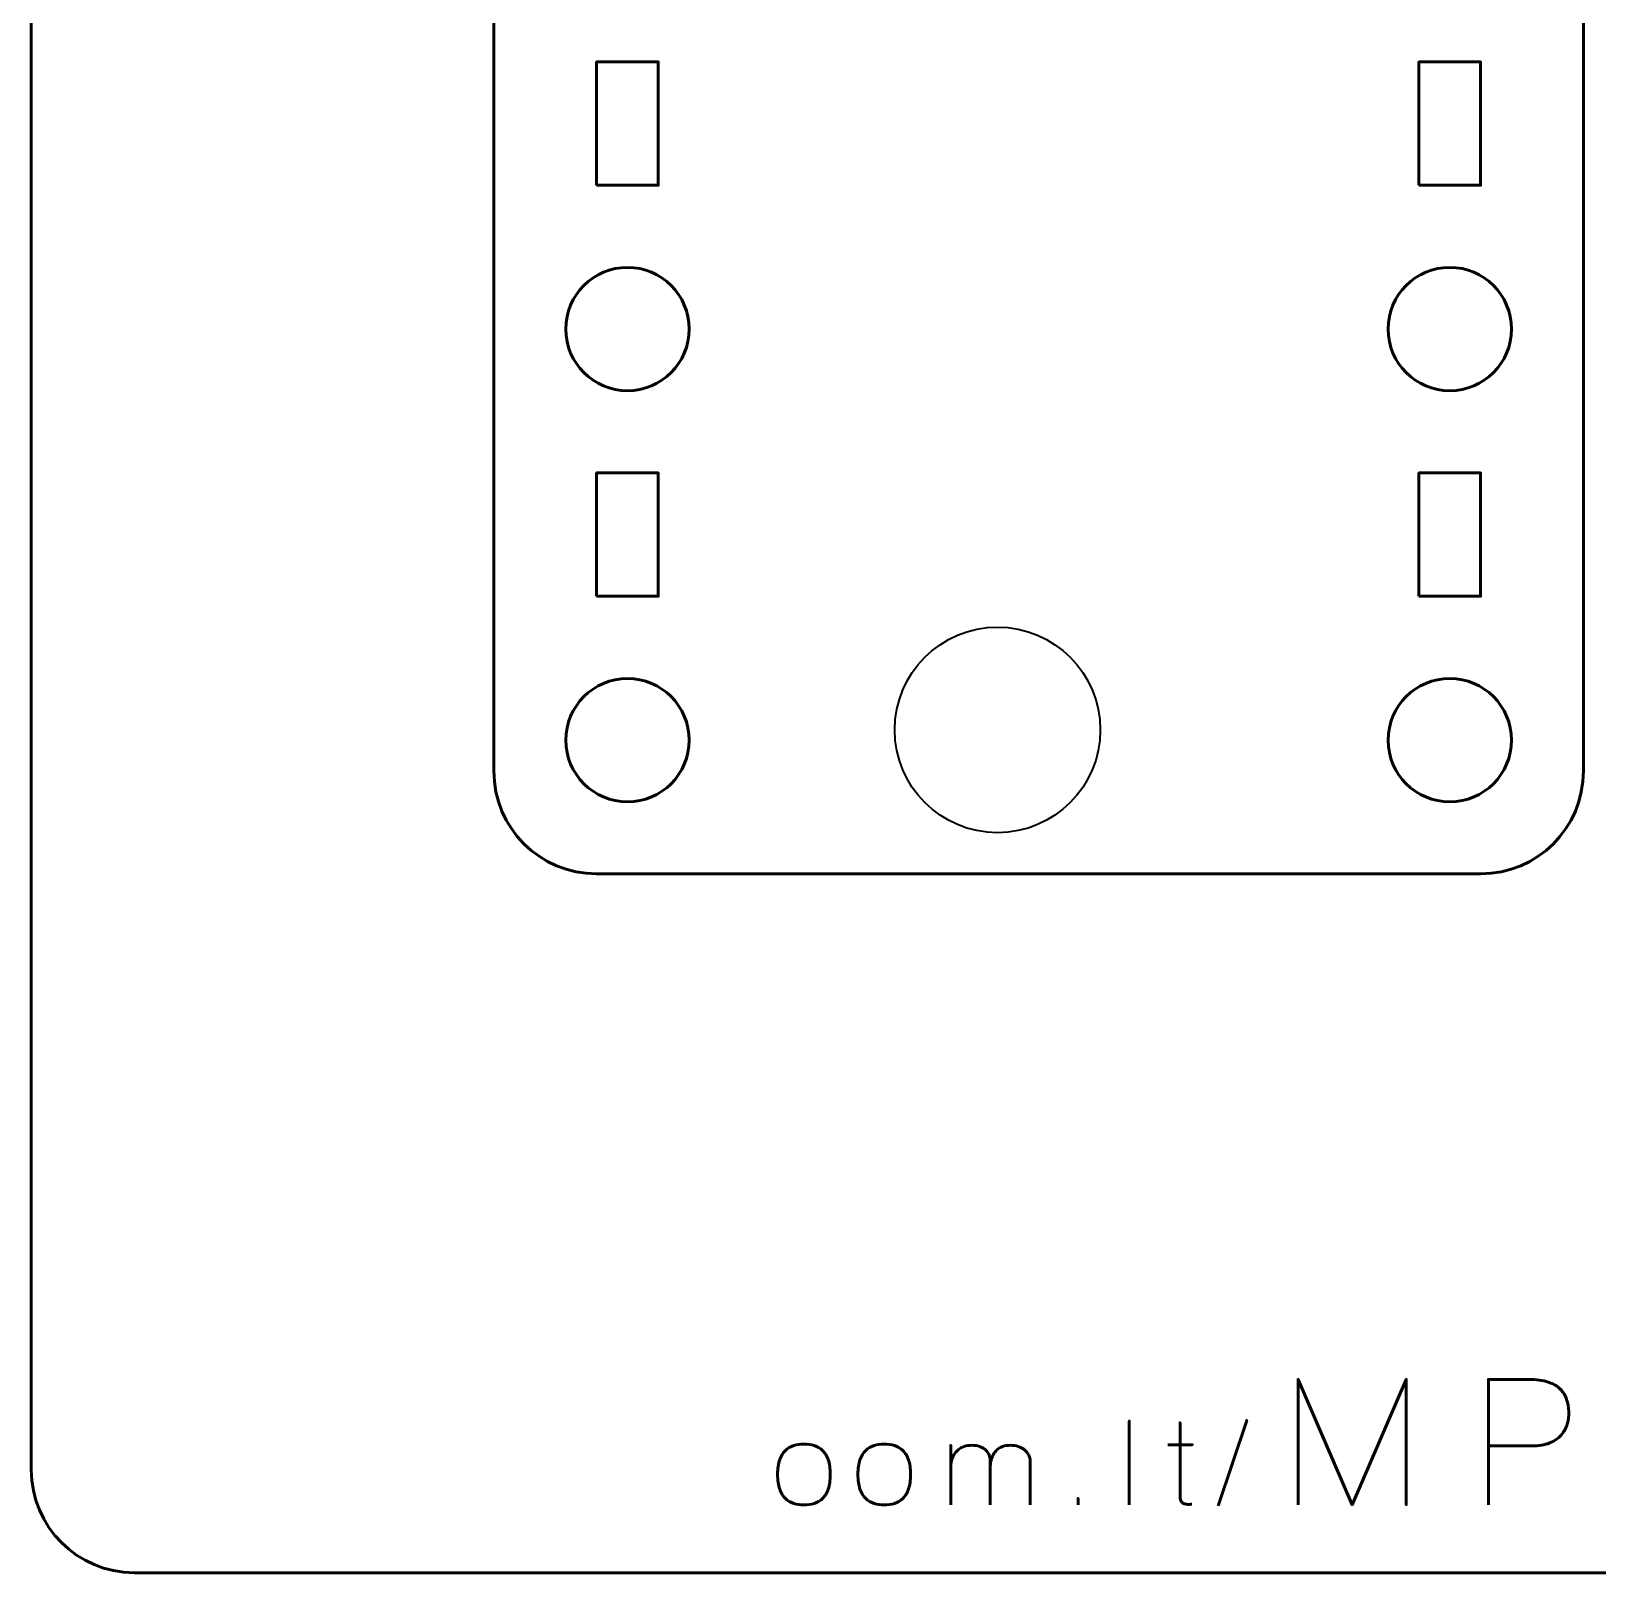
# Model space of a CAD drawing. Header units: centimetres. Extents: x -21 to 0, y -29.7 to 0.
# Drawn here: x -21 to -13.38, y -29.7 to -22.2 of the extents above; entities that cross this region are included whole.
import ezdxf

# ---------------------------------------------------------------- set-up
doc = ezdxf.new("R2010")
doc.units = ezdxf.units.CM
doc.header["$MEASUREMENT"] = 0
doc.layers.add('Layer 1', color=7, linetype='Continuous')

msp = doc.modelspace()

# ---------------------------------------------------------------- linework, layer by layer
at = {"layer": 'Layer 1', "color": 250, "lineweight": 35}
msp.add_ellipse((-16.30003, -25.60001), major_axis=(0, 0.5), ratio=1, dxfattribs=at)
at = {"layer": 'Layer 1', "color": 22, "lineweight": 53}
msp.add_open_spline([(-21, -29.19991), (-21, -29.19991), (-21, -0.49996), (-21, -0.49996), (-21, -0.49996), (-21, -0.22299), (-20.77691, 0), (-20.49991, 0), (-20.49991, 0), (-20.49991, 0), (-0.5001, 0), (-0.5001, 0), (-0.5001, 0), (-0.22296, 0), (0, -0.22299), (0, -0.49996), (0, -0.49996), (0, -0.49996), (0, -29.19991), (0, -29.19991), (0, -29.19991), (0, -29.47691), (-0.22296, -29.7), (-0.5001, -29.7), (-0.5001, -29.7), (-0.5001, -29.7), (-20.49991, -29.7), (-20.49991, -29.7), (-20.49991, -29.7), (-20.77691, -29.7), (-21, -29.47691), (-21, -29.19991)], degree=3, knots=[0, 0, 0, 0, 0.125, 0.125, 0.125, 0.125, 0.25, 0.25, 0.25, 0.25, 0.375, 0.375, 0.375, 0.375, 0.5, 0.5, 0.5, 0.5, 0.625, 0.625, 0.625, 0.625, 0.75, 0.75, 0.75, 0.75, 0.875, 0.875, 0.875, 0.875, 1, 1, 1, 1], dxfattribs=at)
at = {"layer": 'Layer 1', "color": 114, "lineweight": 53}
msp.add_open_spline([(-18.75006, -25.79993), (-18.75006, -25.79993), (-18.75006, -15.49995), (-18.75006, -15.49995), (-18.75006, -15.49995), (-18.75006, -15.22295), (-18.52697, -14.99999), (-18.24997, -14.99999), (-18.24997, -14.99999), (-18.24997, -14.99999), (-13.9501, -14.99999), (-13.9501, -14.99999), (-13.9501, -14.99999), (-13.67296, -14.99999), (-13.45, -15.22295), (-13.45, -15.49995), (-13.45, -15.49995), (-13.45, -15.49995), (-13.45, -25.79993), (-13.45, -25.79993), (-13.45, -25.79993), (-13.45, -26.07693), (-13.67296, -26.30003), (-13.9501, -26.30003), (-13.9501, -26.30003), (-13.9501, -26.30003), (-18.24997, -26.30003), (-18.24997, -26.30003), (-18.24997, -26.30003), (-18.52697, -26.30003), (-18.75006, -26.07693), (-18.75006, -25.79993)], degree=3, knots=[0, 0, 0, 0, 0.125, 0.125, 0.125, 0.125, 0.25, 0.25, 0.25, 0.25, 0.375, 0.375, 0.375, 0.375, 0.5, 0.5, 0.5, 0.5, 0.625, 0.625, 0.625, 0.625, 0.75, 0.75, 0.75, 0.75, 0.875, 0.875, 0.875, 0.875, 1, 1, 1, 1], dxfattribs=at)
at = {"layer": 'Layer 1', "lineweight": 53}
for points in [[(-18.24997, -22.95002), (-18.24997, -22.95002), (-18.24997, -22.35001), (-18.24997, -22.35001), (-18.24997, -22.35001), (-18.24997, -22.35001), (-17.94996, -22.35001), (-17.94996, -22.35001), (-17.94996, -22.35001), (-17.94996, -22.35001), (-17.94996, -22.95002), (-17.94996, -22.95002), (-17.94996, -22.95002), (-17.94996, -22.95002), (-18.24997, -22.95002), (-18.24997, -22.95002)], [(-14.2501, -22.95002), (-14.2501, -22.95002), (-14.2501, -22.35001), (-14.2501, -22.35001), (-14.2501, -22.35001), (-14.2501, -22.35001), (-13.9501, -22.35001), (-13.9501, -22.35001), (-13.9501, -22.35001), (-13.9501, -22.35001), (-13.9501, -22.95002), (-13.9501, -22.95002), (-13.9501, -22.95002), (-13.9501, -22.95002), (-14.2501, -22.95002), (-14.2501, -22.95002)], [(-18.10003, -23.34992), (-17.93426, -23.34992), (-17.80003, -23.4843), (-17.80003, -23.64993), (-17.80003, -23.64993), (-17.80003, -23.8157), (-17.93426, -23.94993), (-18.10003, -23.94993), (-18.10003, -23.94993), (-18.2657, -23.94993), (-18.40004, -23.8157), (-18.40004, -23.64993), (-18.40004, -23.64993), (-18.40004, -23.4843), (-18.2657, -23.34992), (-18.10003, -23.34992)], [(-14.10003, -23.34992), (-13.93436, -23.34992), (-13.80003, -23.4843), (-13.80003, -23.64993), (-13.80003, -23.64993), (-13.80003, -23.8157), (-13.93436, -23.94993), (-14.10003, -23.94993), (-14.10003, -23.94993), (-14.26566, -23.94993), (-14.40003, -23.8157), (-14.40003, -23.64993), (-14.40003, -23.64993), (-14.40003, -23.4843), (-14.26566, -23.34992), (-14.10003, -23.34992)], [(-18.24997, -24.94998), (-18.24997, -24.94998), (-18.24997, -24.34998), (-18.24997, -24.34998), (-18.24997, -24.34998), (-18.24997, -24.34998), (-17.94996, -24.34998), (-17.94996, -24.34998), (-17.94996, -24.34998), (-17.94996, -24.34998), (-17.94996, -24.94998), (-17.94996, -24.94998), (-17.94996, -24.94998), (-17.94996, -24.94998), (-18.24997, -24.94998), (-18.24997, -24.94998)], [(-14.2501, -24.94998), (-14.2501, -24.94998), (-14.2501, -24.34998), (-14.2501, -24.34998), (-14.2501, -24.34998), (-14.2501, -24.34998), (-13.9501, -24.34998), (-13.9501, -24.34998), (-13.9501, -24.34998), (-13.9501, -24.34998), (-13.9501, -24.94998), (-13.9501, -24.94998), (-13.9501, -24.94998), (-13.9501, -24.94998), (-14.2501, -24.94998), (-14.2501, -24.94998)], [(-18.10003, -25.35), (-17.93426, -25.35), (-17.80003, -25.48423), (-17.80003, -25.65), (-17.80003, -25.65), (-17.80003, -25.81566), (-17.93426, -25.95), (-18.10003, -25.95), (-18.10003, -25.95), (-18.2657, -25.95), (-18.40004, -25.81566), (-18.40004, -25.65), (-18.40004, -25.65), (-18.40004, -25.48423), (-18.2657, -25.35), (-18.10003, -25.35)], [(-14.10003, -25.35), (-13.93436, -25.35), (-13.80003, -25.48423), (-13.80003, -25.65), (-13.80003, -25.65), (-13.80003, -25.81566), (-13.93436, -25.95), (-14.10003, -25.95), (-14.10003, -25.95), (-14.26566, -25.95), (-14.40003, -25.81566), (-14.40003, -25.65), (-14.40003, -25.65), (-14.40003, -25.48423), (-14.26566, -25.35), (-14.10003, -25.35)]]:
    msp.add_open_spline(points, degree=3, knots=[0, 0, 0, 0, 0.25, 0.25, 0.25, 0.25, 0.5, 0.5, 0.5, 0.5, 0.75, 0.75, 0.75, 0.75, 1, 1, 1, 1], dxfattribs=at)
at = {"layer": 'Layer 1', "color": 30, "lineweight": 53}
for points, knots in [([(-14.83771, -29.36987), (-14.83771, -29.36987), (-14.83771, -28.75942), (-14.83771, -28.75942), (-14.83771, -28.75942), (-14.83771, -28.75942), (-14.57524, -29.36987), (-14.57524, -29.36987), (-14.57524, -29.36987), (-14.57524, -29.36987), (-14.31193, -28.75942), (-14.31193, -28.75942), (-14.31193, -28.75942), (-14.31193, -28.75942), (-14.31193, -29.36987), (-14.31193, -29.36987), (-14.31193, -29.36987), (-14.31193, -29.36987), (-14.31193, -28.75942), (-14.31193, -28.75942), (-14.31193, -28.75942), (-14.31193, -28.75942), (-14.57524, -29.36987), (-14.57524, -29.36987), (-14.57524, -29.36987), (-14.57524, -29.36987), (-14.83771, -28.75942), (-14.83771, -28.75942), (-14.83771, -28.75942), (-14.83771, -28.75942), (-14.83771, -29.36987), (-14.83771, -29.36987)], [0, 0, 0, 0, 0.125, 0.125, 0.125, 0.125, 0.25, 0.25, 0.25, 0.25, 0.375, 0.375, 0.375, 0.375, 0.5, 0.5, 0.5, 0.5, 0.625, 0.625, 0.625, 0.625, 0.75, 0.75, 0.75, 0.75, 0.875, 0.875, 0.875, 0.875, 1, 1, 1, 1]), ([(-13.9123, -29.36987), (-13.9123, -29.36987), (-13.9123, -28.75942), (-13.9123, -28.75942), (-13.9123, -28.75942), (-13.9123, -28.75942), (-13.71757, -28.75942), (-13.71757, -28.75942), (-13.71757, -28.75942), (-13.67862, -28.75956), (-13.64659, -28.76394), (-13.62133, -28.7724), (-13.62133, -28.7724), (-13.59621, -28.78073), (-13.57645, -28.7923), (-13.5622, -28.80698), (-13.5622, -28.80698), (-13.54795, -28.82151), (-13.53779, -28.83816), (-13.53158, -28.85693), (-13.53158, -28.85693), (-13.52551, -28.8757), (-13.52198, -28.89531), (-13.52114, -28.91605), (-13.52114, -28.91605), (-13.52015, -28.9368), (-13.52255, -28.95712), (-13.52819, -28.97687), (-13.52819, -28.97687), (-13.53398, -28.99663), (-13.54372, -29.01455), (-13.55769, -29.03064), (-13.55769, -29.03064), (-13.57151, -29.04672), (-13.59028, -29.05957), (-13.61385, -29.06902), (-13.61385, -29.06902), (-13.63741, -29.07862), (-13.66662, -29.08341), (-13.70148, -29.0837), (-13.70148, -29.0837), (-13.70148, -29.0837), (-13.9123, -29.0837), (-13.9123, -29.0837), (-13.9123, -29.0837), (-13.9123, -29.0837), (-13.70148, -29.0837), (-13.70148, -29.0837), (-13.70148, -29.0837), (-13.66733, -29.08341), (-13.6384, -29.07862), (-13.61498, -29.06902), (-13.61498, -29.06902), (-13.59141, -29.05957), (-13.57264, -29.04672), (-13.55853, -29.03064), (-13.55853, -29.03064), (-13.54456, -29.01455), (-13.53454, -28.99663), (-13.52862, -28.97687), (-13.52862, -28.97687), (-13.52269, -28.95712), (-13.52015, -28.9368), (-13.52114, -28.91605), (-13.52114, -28.91605), (-13.52198, -28.89531), (-13.52551, -28.8757), (-13.53186, -28.85693), (-13.53186, -28.85693), (-13.53807, -28.83816), (-13.54851, -28.82151), (-13.56277, -28.80698), (-13.56277, -28.80698), (-13.57716, -28.7923), (-13.59691, -28.78073), (-13.62203, -28.7724), (-13.62203, -28.7724), (-13.64729, -28.76394), (-13.67904, -28.75956), (-13.71757, -28.75942), (-13.71757, -28.75942), (-13.71757, -28.75942), (-13.9123, -28.75942), (-13.9123, -28.75942), (-13.9123, -28.75942), (-13.9123, -28.75942), (-13.9123, -29.36987), (-13.9123, -29.36987)], [0, 0, 0, 0, 0.0454545, 0.0454545, 0.0454545, 0.0454545, 0.0909091, 0.0909091, 0.0909091, 0.0909091, 0.1363636, 0.1363636, 0.1363636, 0.1363636, 0.1818182, 0.1818182, 0.1818182, 0.1818182, 0.2272727, 0.2272727, 0.2272727, 0.2272727, 0.2727273, 0.2727273, 0.2727273, 0.2727273, 0.3181818, 0.3181818, 0.3181818, 0.3181818, 0.3636364, 0.3636364, 0.3636364, 0.3636364, 0.4090909, 0.4090909, 0.4090909, 0.4090909, 0.4545455, 0.4545455, 0.4545455, 0.4545455, 0.5, 0.5, 0.5, 0.5, 0.5454545, 0.5454545, 0.5454545, 0.5454545, 0.5909091, 0.5909091, 0.5909091, 0.5909091, 0.6363636, 0.6363636, 0.6363636, 0.6363636, 0.6818182, 0.6818182, 0.6818182, 0.6818182, 0.7272727, 0.7272727, 0.7272727, 0.7272727, 0.7727273, 0.7727273, 0.7727273, 0.7727273, 0.8181818, 0.8181818, 0.8181818, 0.8181818, 0.8636364, 0.8636364, 0.8636364, 0.8636364, 0.9090909, 0.9090909, 0.9090909, 0.9090909, 0.9545455, 0.9545455, 0.9545455, 0.9545455, 1, 1, 1, 1]), ([(-15.65898, -29.36987), (-15.65898, -29.36987), (-15.65898, -28.96291), (-15.65898, -28.96291), (-15.65898, -28.96291), (-15.65898, -28.96291), (-15.65898, -29.36987), (-15.65898, -29.36987)], [0, 0, 0, 0, 0.5, 0.5, 0.5, 0.5, 1, 1, 1, 1]), ([(-15.35418, -29.36705), (-15.36114, -29.36761), (-15.3681, -29.3678), (-15.37488, -29.36761), (-15.37488, -29.36761), (-15.38165, -29.36742), (-15.38777, -29.36639), (-15.39332, -29.36432), (-15.39332, -29.36432), (-15.39887, -29.36234), (-15.40329, -29.35877), (-15.40667, -29.35369), (-15.40667, -29.35369), (-15.40997, -29.34861), (-15.41166, -29.34137), (-15.41175, -29.33205), (-15.41175, -29.33205), (-15.41175, -29.32763), (-15.41175, -29.32011), (-15.41175, -29.30957), (-15.41175, -29.30957), (-15.41175, -29.29894), (-15.41175, -29.28614), (-15.41175, -29.271), (-15.41175, -29.271), (-15.41175, -29.25585), (-15.41175, -29.2393), (-15.41175, -29.22133), (-15.41175, -29.22133), (-15.41175, -29.20336), (-15.41175, -29.18483), (-15.41175, -29.16564), (-15.41175, -29.16564), (-15.41175, -29.14645), (-15.41175, -29.12754), (-15.41175, -29.10882), (-15.41175, -29.10882), (-15.41175, -29.0901), (-15.41175, -29.0725), (-15.41175, -29.05595), (-15.41175, -29.05595), (-15.41175, -29.03939), (-15.41175, -29.02471), (-15.41175, -29.01202), (-15.41175, -29.01202), (-15.41175, -28.99922), (-15.41175, -28.98925), (-15.41175, -28.98191), (-15.41175, -28.98191), (-15.41175, -28.97467), (-15.41175, -28.9709), (-15.41175, -28.97081), (-15.41175, -28.97081), (-15.41175, -28.9709), (-15.41175, -28.97467), (-15.41175, -28.98191), (-15.41175, -28.98191), (-15.41175, -28.98925), (-15.41175, -28.99922), (-15.41175, -29.01202), (-15.41175, -29.01202), (-15.41175, -29.02471), (-15.41175, -29.03939), (-15.41175, -29.05595), (-15.41175, -29.05595), (-15.41175, -29.0725), (-15.41175, -29.0901), (-15.41175, -29.10882), (-15.41175, -29.10882), (-15.41175, -29.12754), (-15.41175, -29.14645), (-15.41175, -29.16564), (-15.41175, -29.16564), (-15.41175, -29.18483), (-15.41175, -29.20336), (-15.41175, -29.22133), (-15.41175, -29.22133), (-15.41175, -29.2393), (-15.41175, -29.25585), (-15.41175, -29.271), (-15.41175, -29.271), (-15.41175, -29.28614), (-15.41175, -29.29894), (-15.41175, -29.30957), (-15.41175, -29.30957), (-15.41175, -29.32011), (-15.41175, -29.32763), (-15.41175, -29.33205), (-15.41175, -29.33205), (-15.41166, -29.34137), (-15.40997, -29.34861), (-15.40667, -29.35369), (-15.40667, -29.35369), (-15.40329, -29.35877), (-15.39887, -29.36234), (-15.39332, -29.36432), (-15.39332, -29.36432), (-15.38777, -29.36639), (-15.38165, -29.36742), (-15.37488, -29.36761), (-15.37488, -29.36761), (-15.3681, -29.3678), (-15.36114, -29.36761), (-15.35418, -29.36705)], [0, 0, 0, 0, 0.0384615, 0.0384615, 0.0384615, 0.0384615, 0.0769231, 0.0769231, 0.0769231, 0.0769231, 0.1153846, 0.1153846, 0.1153846, 0.1153846, 0.1538462, 0.1538462, 0.1538462, 0.1538462, 0.1923077, 0.1923077, 0.1923077, 0.1923077, 0.2307692, 0.2307692, 0.2307692, 0.2307692, 0.2692308, 0.2692308, 0.2692308, 0.2692308, 0.3076923, 0.3076923, 0.3076923, 0.3076923, 0.3461538, 0.3461538, 0.3461538, 0.3461538, 0.3846154, 0.3846154, 0.3846154, 0.3846154, 0.4230769, 0.4230769, 0.4230769, 0.4230769, 0.4615385, 0.4615385, 0.4615385, 0.4615385, 0.5, 0.5, 0.5, 0.5, 0.5384615, 0.5384615, 0.5384615, 0.5384615, 0.5769231, 0.5769231, 0.5769231, 0.5769231, 0.6153846, 0.6153846, 0.6153846, 0.6153846, 0.6538462, 0.6538462, 0.6538462, 0.6538462, 0.6923077, 0.6923077, 0.6923077, 0.6923077, 0.7307692, 0.7307692, 0.7307692, 0.7307692, 0.7692308, 0.7692308, 0.7692308, 0.7692308, 0.8076923, 0.8076923, 0.8076923, 0.8076923, 0.8461538, 0.8461538, 0.8461538, 0.8461538, 0.8846154, 0.8846154, 0.8846154, 0.8846154, 0.9230769, 0.9230769, 0.9230769, 0.9230769, 0.9615385, 0.9615385, 0.9615385, 0.9615385, 1, 1, 1, 1]), ([(-15.22605, -29.37551), (-15.22605, -29.37551), (-15.08776, -28.95896), (-15.08776, -28.95896), (-15.08776, -28.95896), (-15.08776, -28.95896), (-15.22605, -29.37551), (-15.22605, -29.37551)], [0, 0, 0, 0, 0.5, 0.5, 0.5, 0.5, 1, 1, 1, 1]), ([(-17.24167, -29.36987), (-17.22389, -29.36996), (-17.20734, -29.36771), (-17.19191, -29.36291), (-17.19191, -29.36291), (-17.17648, -29.35811), (-17.16284, -29.35011), (-17.15117, -29.33892), (-17.15117, -29.33892), (-17.13941, -29.32773), (-17.13029, -29.31258), (-17.12361, -29.29339), (-17.12361, -29.29339), (-17.11703, -29.27429), (-17.11364, -29.25049), (-17.11354, -29.22199), (-17.11354, -29.22199), (-17.11364, -29.19358), (-17.11703, -29.16987), (-17.12361, -29.15087), (-17.12361, -29.15087), (-17.13029, -29.13186), (-17.13941, -29.11672), (-17.15117, -29.10552), (-17.15117, -29.10552), (-17.16284, -29.09442), (-17.17648, -29.08643), (-17.19191, -29.08163), (-17.19191, -29.08163), (-17.20734, -29.07683), (-17.22389, -29.07457), (-17.24167, -29.07467), (-17.24167, -29.07467), (-17.25926, -29.07457), (-17.27582, -29.07683), (-17.29125, -29.08163), (-17.29125, -29.08163), (-17.30668, -29.08643), (-17.32022, -29.09442), (-17.33198, -29.10552), (-17.33198, -29.10552), (-17.34374, -29.11672), (-17.35296, -29.13186), (-17.35964, -29.15087), (-17.35964, -29.15087), (-17.36632, -29.16987), (-17.36971, -29.19358), (-17.3698, -29.22199), (-17.3698, -29.22199), (-17.36971, -29.25049), (-17.36632, -29.27429), (-17.35964, -29.29339), (-17.35964, -29.29339), (-17.35296, -29.31258), (-17.34374, -29.32773), (-17.33198, -29.33892), (-17.33198, -29.33892), (-17.32022, -29.35011), (-17.30668, -29.35811), (-17.29125, -29.36291), (-17.29125, -29.36291), (-17.27582, -29.36771), (-17.25926, -29.36996), (-17.24167, -29.36987)], [0, 0, 0, 0, 0.0625, 0.0625, 0.0625, 0.0625, 0.125, 0.125, 0.125, 0.125, 0.1875, 0.1875, 0.1875, 0.1875, 0.25, 0.25, 0.25, 0.25, 0.3125, 0.3125, 0.3125, 0.3125, 0.375, 0.375, 0.375, 0.375, 0.4375, 0.4375, 0.4375, 0.4375, 0.5, 0.5, 0.5, 0.5, 0.5625, 0.5625, 0.5625, 0.5625, 0.625, 0.625, 0.625, 0.625, 0.6875, 0.6875, 0.6875, 0.6875, 0.75, 0.75, 0.75, 0.75, 0.8125, 0.8125, 0.8125, 0.8125, 0.875, 0.875, 0.875, 0.875, 0.9375, 0.9375, 0.9375, 0.9375, 1, 1, 1, 1]), ([(-17.24167, -29.36987), (-17.22389, -29.36996), (-17.20734, -29.36771), (-17.19191, -29.36291), (-17.19191, -29.36291), (-17.17648, -29.35811), (-17.16284, -29.35011), (-17.15117, -29.33892), (-17.15117, -29.33892), (-17.13941, -29.32773), (-17.13029, -29.31258), (-17.12361, -29.29339), (-17.12361, -29.29339), (-17.11703, -29.27429), (-17.11364, -29.25049), (-17.11354, -29.22199), (-17.11354, -29.22199), (-17.11364, -29.19358), (-17.11703, -29.16987), (-17.12361, -29.15087), (-17.12361, -29.15087), (-17.13029, -29.13186), (-17.13941, -29.11672), (-17.15117, -29.10552), (-17.15117, -29.10552), (-17.16284, -29.09442), (-17.17648, -29.08643), (-17.19191, -29.08163), (-17.19191, -29.08163), (-17.20734, -29.07683), (-17.22389, -29.07457), (-17.24167, -29.07467), (-17.24167, -29.07467), (-17.25926, -29.07457), (-17.27582, -29.07683), (-17.29125, -29.08163), (-17.29125, -29.08163), (-17.30668, -29.08643), (-17.32022, -29.09442), (-17.33198, -29.10552), (-17.33198, -29.10552), (-17.34374, -29.11672), (-17.35296, -29.13186), (-17.35964, -29.15087), (-17.35964, -29.15087), (-17.36632, -29.16987), (-17.36971, -29.19358), (-17.3698, -29.22199), (-17.3698, -29.22199), (-17.36971, -29.25049), (-17.36632, -29.27429), (-17.35964, -29.29339), (-17.35964, -29.29339), (-17.35296, -29.31258), (-17.34374, -29.32773), (-17.33198, -29.33892), (-17.33198, -29.33892), (-17.32022, -29.35011), (-17.30668, -29.35811), (-17.29125, -29.36291), (-17.29125, -29.36291), (-17.27582, -29.36771), (-17.25926, -29.36996), (-17.24167, -29.36987)], [0, 0, 0, 0, 0.0625, 0.0625, 0.0625, 0.0625, 0.125, 0.125, 0.125, 0.125, 0.1875, 0.1875, 0.1875, 0.1875, 0.25, 0.25, 0.25, 0.25, 0.3125, 0.3125, 0.3125, 0.3125, 0.375, 0.375, 0.375, 0.375, 0.4375, 0.4375, 0.4375, 0.4375, 0.5, 0.5, 0.5, 0.5, 0.5625, 0.5625, 0.5625, 0.5625, 0.625, 0.625, 0.625, 0.625, 0.6875, 0.6875, 0.6875, 0.6875, 0.75, 0.75, 0.75, 0.75, 0.8125, 0.8125, 0.8125, 0.8125, 0.875, 0.875, 0.875, 0.875, 0.9375, 0.9375, 0.9375, 0.9375, 1, 1, 1, 1]), ([(-16.85108, -29.36987), (-16.8333, -29.36996), (-16.81675, -29.36771), (-16.80132, -29.36291), (-16.80132, -29.36291), (-16.78589, -29.35811), (-16.77225, -29.35011), (-16.76058, -29.33892), (-16.76058, -29.33892), (-16.74882, -29.32773), (-16.7397, -29.31258), (-16.73302, -29.29339), (-16.73302, -29.29339), (-16.72644, -29.27429), (-16.72305, -29.25049), (-16.72295, -29.22199), (-16.72295, -29.22199), (-16.72305, -29.19358), (-16.72644, -29.16987), (-16.73302, -29.15087), (-16.73302, -29.15087), (-16.7397, -29.13186), (-16.74882, -29.11672), (-16.76058, -29.10552), (-16.76058, -29.10552), (-16.77225, -29.09442), (-16.78589, -29.08643), (-16.80132, -29.08163), (-16.80132, -29.08163), (-16.81675, -29.07683), (-16.8333, -29.07457), (-16.85108, -29.07467), (-16.85108, -29.07467), (-16.86867, -29.07457), (-16.88523, -29.07683), (-16.90066, -29.08163), (-16.90066, -29.08163), (-16.91609, -29.08643), (-16.92963, -29.09442), (-16.94139, -29.10552), (-16.94139, -29.10552), (-16.95315, -29.11672), (-16.96237, -29.13186), (-16.96905, -29.15087), (-16.96905, -29.15087), (-16.97573, -29.16987), (-16.97912, -29.19358), (-16.97921, -29.22199), (-16.97921, -29.22199), (-16.97912, -29.25049), (-16.97573, -29.27429), (-16.96905, -29.29339), (-16.96905, -29.29339), (-16.96237, -29.31258), (-16.95315, -29.32773), (-16.94139, -29.33892), (-16.94139, -29.33892), (-16.92963, -29.35011), (-16.91609, -29.35811), (-16.90066, -29.36291), (-16.90066, -29.36291), (-16.88523, -29.36771), (-16.86867, -29.36996), (-16.85108, -29.36987)], [0, 0, 0, 0, 0.0625, 0.0625, 0.0625, 0.0625, 0.125, 0.125, 0.125, 0.125, 0.1875, 0.1875, 0.1875, 0.1875, 0.25, 0.25, 0.25, 0.25, 0.3125, 0.3125, 0.3125, 0.3125, 0.375, 0.375, 0.375, 0.375, 0.4375, 0.4375, 0.4375, 0.4375, 0.5, 0.5, 0.5, 0.5, 0.5625, 0.5625, 0.5625, 0.5625, 0.625, 0.625, 0.625, 0.625, 0.6875, 0.6875, 0.6875, 0.6875, 0.75, 0.75, 0.75, 0.75, 0.8125, 0.8125, 0.8125, 0.8125, 0.875, 0.875, 0.875, 0.875, 0.9375, 0.9375, 0.9375, 0.9375, 1, 1, 1, 1]), ([(-16.85108, -29.36987), (-16.8333, -29.36996), (-16.81675, -29.36771), (-16.80132, -29.36291), (-16.80132, -29.36291), (-16.78589, -29.35811), (-16.77225, -29.35011), (-16.76058, -29.33892), (-16.76058, -29.33892), (-16.74882, -29.32773), (-16.7397, -29.31258), (-16.73302, -29.29339), (-16.73302, -29.29339), (-16.72644, -29.27429), (-16.72305, -29.25049), (-16.72295, -29.22199), (-16.72295, -29.22199), (-16.72305, -29.19358), (-16.72644, -29.16987), (-16.73302, -29.15087), (-16.73302, -29.15087), (-16.7397, -29.13186), (-16.74882, -29.11672), (-16.76058, -29.10552), (-16.76058, -29.10552), (-16.77225, -29.09442), (-16.78589, -29.08643), (-16.80132, -29.08163), (-16.80132, -29.08163), (-16.81675, -29.07683), (-16.8333, -29.07457), (-16.85108, -29.07467), (-16.85108, -29.07467), (-16.86867, -29.07457), (-16.88523, -29.07683), (-16.90066, -29.08163), (-16.90066, -29.08163), (-16.91609, -29.08643), (-16.92963, -29.09442), (-16.94139, -29.10552), (-16.94139, -29.10552), (-16.95315, -29.11672), (-16.96237, -29.13186), (-16.96905, -29.15087), (-16.96905, -29.15087), (-16.97573, -29.16987), (-16.97912, -29.19358), (-16.97921, -29.22199), (-16.97921, -29.22199), (-16.97912, -29.25049), (-16.97573, -29.27429), (-16.96905, -29.29339), (-16.96905, -29.29339), (-16.96237, -29.31258), (-16.95315, -29.32773), (-16.94139, -29.33892), (-16.94139, -29.33892), (-16.92963, -29.35011), (-16.91609, -29.35811), (-16.90066, -29.36291), (-16.90066, -29.36291), (-16.88523, -29.36771), (-16.86867, -29.36996), (-16.85108, -29.36987)], [0, 0, 0, 0, 0.0625, 0.0625, 0.0625, 0.0625, 0.125, 0.125, 0.125, 0.125, 0.1875, 0.1875, 0.1875, 0.1875, 0.25, 0.25, 0.25, 0.25, 0.3125, 0.3125, 0.3125, 0.3125, 0.375, 0.375, 0.375, 0.375, 0.4375, 0.4375, 0.4375, 0.4375, 0.5, 0.5, 0.5, 0.5, 0.5625, 0.5625, 0.5625, 0.5625, 0.625, 0.625, 0.625, 0.625, 0.6875, 0.6875, 0.6875, 0.6875, 0.75, 0.75, 0.75, 0.75, 0.8125, 0.8125, 0.8125, 0.8125, 0.875, 0.875, 0.875, 0.875, 0.9375, 0.9375, 0.9375, 0.9375, 1, 1, 1, 1]), ([(-16.33519, -29.36987), (-16.33519, -29.36978), (-16.33519, -29.36705), (-16.33519, -29.36169), (-16.33519, -29.36169), (-16.33519, -29.35642), (-16.33519, -29.34917), (-16.33519, -29.34005), (-16.33519, -29.34005), (-16.33519, -29.33083), (-16.33519, -29.32048), (-16.33519, -29.30882), (-16.33519, -29.30882), (-16.33519, -29.29725), (-16.33519, -29.28511), (-16.33519, -29.27232), (-16.33519, -29.27232), (-16.33519, -29.25962), (-16.33519, -29.2471), (-16.33519, -29.23469), (-16.33519, -29.23469), (-16.33519, -29.22227), (-16.33519, -29.2106), (-16.33519, -29.19988), (-16.33519, -29.19988), (-16.33519, -29.18906), (-16.33519, -29.17984), (-16.33519, -29.17203), (-16.33519, -29.17203), (-16.33519, -29.16432), (-16.33519, -29.15877), (-16.33519, -29.15538), (-16.33519, -29.15538), (-16.33509, -29.15011), (-16.33594, -29.14419), (-16.33754, -29.1377), (-16.33754, -29.1377), (-16.33914, -29.13111), (-16.34187, -29.12453), (-16.34572, -29.11794), (-16.34572, -29.11794), (-16.34958, -29.11126), (-16.35494, -29.10515), (-16.36162, -29.0995), (-16.36162, -29.0995), (-16.36839, -29.09386), (-16.37686, -29.08934), (-16.38702, -29.08586), (-16.38702, -29.08586), (-16.39728, -29.08238), (-16.4095, -29.0805), (-16.4238, -29.08031), (-16.4238, -29.08031), (-16.4381, -29.08031), (-16.4509, -29.08229), (-16.46209, -29.08624), (-16.46209, -29.08624), (-16.47338, -29.09028), (-16.48307, -29.09583), (-16.49135, -29.10289), (-16.49135, -29.10289), (-16.49953, -29.10995), (-16.5064, -29.11804), (-16.51176, -29.12725), (-16.51176, -29.12725), (-16.51712, -29.13638), (-16.52108, -29.14607), (-16.52371, -29.15642), (-16.52371, -29.15642), (-16.52634, -29.16667), (-16.52766, -29.17711), (-16.52766, -29.18756), (-16.52766, -29.18756), (-16.52766, -29.17711), (-16.52634, -29.16667), (-16.52371, -29.15642), (-16.52371, -29.15642), (-16.52108, -29.14607), (-16.51712, -29.13638), (-16.51176, -29.12725), (-16.51176, -29.12725), (-16.5064, -29.11804), (-16.49953, -29.10995), (-16.49135, -29.10289), (-16.49135, -29.10289), (-16.48307, -29.09583), (-16.47338, -29.09028), (-16.46209, -29.08624), (-16.46209, -29.08624), (-16.4509, -29.08229), (-16.4381, -29.08031), (-16.4238, -29.08031), (-16.4238, -29.08031), (-16.4095, -29.0805), (-16.39728, -29.08238), (-16.38702, -29.08586), (-16.38702, -29.08586), (-16.37686, -29.08934), (-16.36839, -29.09386), (-16.36162, -29.0995), (-16.36162, -29.0995), (-16.35494, -29.10515), (-16.34958, -29.11126), (-16.34572, -29.11794), (-16.34572, -29.11794), (-16.34187, -29.12453), (-16.33914, -29.13111), (-16.33754, -29.1377), (-16.33754, -29.1377), (-16.33594, -29.14419), (-16.33509, -29.15011), (-16.33519, -29.15538), (-16.33519, -29.15538), (-16.33519, -29.15877), (-16.33519, -29.16432), (-16.33519, -29.17203), (-16.33519, -29.17203), (-16.33519, -29.17984), (-16.33519, -29.18906), (-16.33519, -29.19988), (-16.33519, -29.19988), (-16.33519, -29.2106), (-16.33519, -29.22227), (-16.33519, -29.23469), (-16.33519, -29.23469), (-16.33519, -29.2471), (-16.33519, -29.25962), (-16.33519, -29.27232), (-16.33519, -29.27232), (-16.33519, -29.28511), (-16.33519, -29.29725), (-16.33519, -29.30882), (-16.33519, -29.30882), (-16.33519, -29.32048), (-16.33519, -29.33083), (-16.33519, -29.34005), (-16.33519, -29.34005), (-16.33519, -29.34917), (-16.33519, -29.35642), (-16.33519, -29.36169), (-16.33519, -29.36169), (-16.33519, -29.36705), (-16.33519, -29.36978), (-16.33519, -29.36987)], [0, 0, 0, 0, 0.0277778, 0.0277778, 0.0277778, 0.0277778, 0.0555556, 0.0555556, 0.0555556, 0.0555556, 0.0833333, 0.0833333, 0.0833333, 0.0833333, 0.1111111, 0.1111111, 0.1111111, 0.1111111, 0.1388889, 0.1388889, 0.1388889, 0.1388889, 0.1666667, 0.1666667, 0.1666667, 0.1666667, 0.1944444, 0.1944444, 0.1944444, 0.1944444, 0.2222222, 0.2222222, 0.2222222, 0.2222222, 0.25, 0.25, 0.25, 0.25, 0.2777778, 0.2777778, 0.2777778, 0.2777778, 0.3055556, 0.3055556, 0.3055556, 0.3055556, 0.3333333, 0.3333333, 0.3333333, 0.3333333, 0.3611111, 0.3611111, 0.3611111, 0.3611111, 0.3888889, 0.3888889, 0.3888889, 0.3888889, 0.4166667, 0.4166667, 0.4166667, 0.4166667, 0.4444444, 0.4444444, 0.4444444, 0.4444444, 0.4722222, 0.4722222, 0.4722222, 0.4722222, 0.5, 0.5, 0.5, 0.5, 0.5277778, 0.5277778, 0.5277778, 0.5277778, 0.5555556, 0.5555556, 0.5555556, 0.5555556, 0.5833333, 0.5833333, 0.5833333, 0.5833333, 0.6111111, 0.6111111, 0.6111111, 0.6111111, 0.6388889, 0.6388889, 0.6388889, 0.6388889, 0.6666667, 0.6666667, 0.6666667, 0.6666667, 0.6944444, 0.6944444, 0.6944444, 0.6944444, 0.7222222, 0.7222222, 0.7222222, 0.7222222, 0.75, 0.75, 0.75, 0.75, 0.7777778, 0.7777778, 0.7777778, 0.7777778, 0.8055556, 0.8055556, 0.8055556, 0.8055556, 0.8333333, 0.8333333, 0.8333333, 0.8333333, 0.8611111, 0.8611111, 0.8611111, 0.8611111, 0.8888889, 0.8888889, 0.8888889, 0.8888889, 0.9166667, 0.9166667, 0.9166667, 0.9166667, 0.9444444, 0.9444444, 0.9444444, 0.9444444, 0.9722222, 0.9722222, 0.9722222, 0.9722222, 1, 1, 1, 1]), ([(-16.52766, -29.36987), (-16.52766, -29.36987), (-16.52766, -29.08031), (-16.52766, -29.08031), (-16.52766, -29.08031), (-16.52766, -29.08031), (-16.52766, -29.36987), (-16.52766, -29.36987)], [0, 0, 0, 0, 0.5, 0.5, 0.5, 0.5, 1, 1, 1, 1]), ([(-16.14102, -29.36987), (-16.14102, -29.36978), (-16.14102, -29.36705), (-16.14102, -29.36169), (-16.14102, -29.36169), (-16.14102, -29.35642), (-16.14102, -29.34917), (-16.14102, -29.34005), (-16.14102, -29.34005), (-16.14102, -29.33083), (-16.14102, -29.32048), (-16.14102, -29.30882), (-16.14102, -29.30882), (-16.14102, -29.29725), (-16.14102, -29.28511), (-16.14102, -29.27232), (-16.14102, -29.27232), (-16.14102, -29.25962), (-16.14102, -29.2471), (-16.14102, -29.23469), (-16.14102, -29.23469), (-16.14102, -29.22227), (-16.14102, -29.2106), (-16.14102, -29.19988), (-16.14102, -29.19988), (-16.14102, -29.18906), (-16.14102, -29.17984), (-16.14102, -29.17203), (-16.14102, -29.17203), (-16.14102, -29.16432), (-16.14102, -29.15877), (-16.14102, -29.15538), (-16.14102, -29.15538), (-16.14102, -29.15011), (-16.14205, -29.14419), (-16.14422, -29.1377), (-16.14422, -29.1377), (-16.14629, -29.13111), (-16.14967, -29.12453), (-16.15438, -29.11794), (-16.15438, -29.11794), (-16.15899, -29.11126), (-16.1651, -29.10515), (-16.17263, -29.0995), (-16.17263, -29.0995), (-16.18015, -29.09386), (-16.18928, -29.08934), (-16.2, -29.08586), (-16.2, -29.08586), (-16.21073, -29.08238), (-16.22324, -29.0805), (-16.23754, -29.08031), (-16.23754, -29.08031), (-16.25184, -29.08031), (-16.26444, -29.08229), (-16.27526, -29.08624), (-16.27526, -29.08624), (-16.28599, -29.09028), (-16.29521, -29.09583), (-16.30292, -29.10289), (-16.30292, -29.10289), (-16.31054, -29.10995), (-16.31665, -29.11804), (-16.32145, -29.12725), (-16.32145, -29.12725), (-16.32625, -29.13638), (-16.32973, -29.14607), (-16.33189, -29.15642), (-16.33189, -29.15642), (-16.33415, -29.16667), (-16.33519, -29.17711), (-16.33519, -29.18756), (-16.33519, -29.18756), (-16.33519, -29.17711), (-16.33415, -29.16667), (-16.33189, -29.15642), (-16.33189, -29.15642), (-16.32973, -29.14607), (-16.32625, -29.13638), (-16.32145, -29.12725), (-16.32145, -29.12725), (-16.31665, -29.11804), (-16.31054, -29.10995), (-16.30292, -29.10289), (-16.30292, -29.10289), (-16.29521, -29.09583), (-16.28599, -29.09028), (-16.27526, -29.08624), (-16.27526, -29.08624), (-16.26444, -29.08229), (-16.25184, -29.08031), (-16.23754, -29.08031), (-16.23754, -29.08031), (-16.22324, -29.0805), (-16.21073, -29.08238), (-16.2, -29.08586), (-16.2, -29.08586), (-16.18928, -29.08934), (-16.18015, -29.09386), (-16.17263, -29.0995), (-16.17263, -29.0995), (-16.1651, -29.10515), (-16.15899, -29.11126), (-16.15438, -29.11794), (-16.15438, -29.11794), (-16.14967, -29.12453), (-16.14629, -29.13111), (-16.14422, -29.1377), (-16.14422, -29.1377), (-16.14205, -29.14419), (-16.14102, -29.15011), (-16.14102, -29.15538), (-16.14102, -29.15538), (-16.14102, -29.15877), (-16.14102, -29.16432), (-16.14102, -29.17203), (-16.14102, -29.17203), (-16.14102, -29.17984), (-16.14102, -29.18906), (-16.14102, -29.19988), (-16.14102, -29.19988), (-16.14102, -29.2106), (-16.14102, -29.22227), (-16.14102, -29.23469), (-16.14102, -29.23469), (-16.14102, -29.2471), (-16.14102, -29.25962), (-16.14102, -29.27232), (-16.14102, -29.27232), (-16.14102, -29.28511), (-16.14102, -29.29725), (-16.14102, -29.30882), (-16.14102, -29.30882), (-16.14102, -29.32048), (-16.14102, -29.33083), (-16.14102, -29.34005), (-16.14102, -29.34005), (-16.14102, -29.34917), (-16.14102, -29.35642), (-16.14102, -29.36169), (-16.14102, -29.36169), (-16.14102, -29.36705), (-16.14102, -29.36978), (-16.14102, -29.36987)], [0, 0, 0, 0, 0.0277778, 0.0277778, 0.0277778, 0.0277778, 0.0555556, 0.0555556, 0.0555556, 0.0555556, 0.0833333, 0.0833333, 0.0833333, 0.0833333, 0.1111111, 0.1111111, 0.1111111, 0.1111111, 0.1388889, 0.1388889, 0.1388889, 0.1388889, 0.1666667, 0.1666667, 0.1666667, 0.1666667, 0.1944444, 0.1944444, 0.1944444, 0.1944444, 0.2222222, 0.2222222, 0.2222222, 0.2222222, 0.25, 0.25, 0.25, 0.25, 0.2777778, 0.2777778, 0.2777778, 0.2777778, 0.3055556, 0.3055556, 0.3055556, 0.3055556, 0.3333333, 0.3333333, 0.3333333, 0.3333333, 0.3611111, 0.3611111, 0.3611111, 0.3611111, 0.3888889, 0.3888889, 0.3888889, 0.3888889, 0.4166667, 0.4166667, 0.4166667, 0.4166667, 0.4444444, 0.4444444, 0.4444444, 0.4444444, 0.4722222, 0.4722222, 0.4722222, 0.4722222, 0.5, 0.5, 0.5, 0.5, 0.5277778, 0.5277778, 0.5277778, 0.5277778, 0.5555556, 0.5555556, 0.5555556, 0.5555556, 0.5833333, 0.5833333, 0.5833333, 0.5833333, 0.6111111, 0.6111111, 0.6111111, 0.6111111, 0.6388889, 0.6388889, 0.6388889, 0.6388889, 0.6666667, 0.6666667, 0.6666667, 0.6666667, 0.6944444, 0.6944444, 0.6944444, 0.6944444, 0.7222222, 0.7222222, 0.7222222, 0.7222222, 0.75, 0.75, 0.75, 0.75, 0.7777778, 0.7777778, 0.7777778, 0.7777778, 0.8055556, 0.8055556, 0.8055556, 0.8055556, 0.8333333, 0.8333333, 0.8333333, 0.8333333, 0.8611111, 0.8611111, 0.8611111, 0.8611111, 0.8888889, 0.8888889, 0.8888889, 0.8888889, 0.9166667, 0.9166667, 0.9166667, 0.9166667, 0.9444444, 0.9444444, 0.9444444, 0.9444444, 0.9722222, 0.9722222, 0.9722222, 0.9722222, 1, 1, 1, 1]), ([(-15.47102, -29.07749), (-15.47102, -29.07749), (-15.35305, -29.07749), (-15.35305, -29.07749), (-15.35305, -29.07749), (-15.35305, -29.07749), (-15.47102, -29.07749), (-15.47102, -29.07749)], [0, 0, 0, 0, 0.5, 0.5, 0.5, 0.5, 1, 1, 1, 1]), ([(-15.9079, -29.36987), (-15.9079, -29.36987), (-15.9079, -29.33883), (-15.9079, -29.33883), (-15.9079, -29.33883), (-15.9079, -29.33883), (-15.9079, -29.36987), (-15.9079, -29.36987)], [0, 0, 0, 0, 0.5, 0.5, 0.5, 0.5, 1, 1, 1, 1])]:
    msp.add_open_spline(points, degree=3, knots=knots, dxfattribs=at)

doc.saveas('drawing.dxf')
